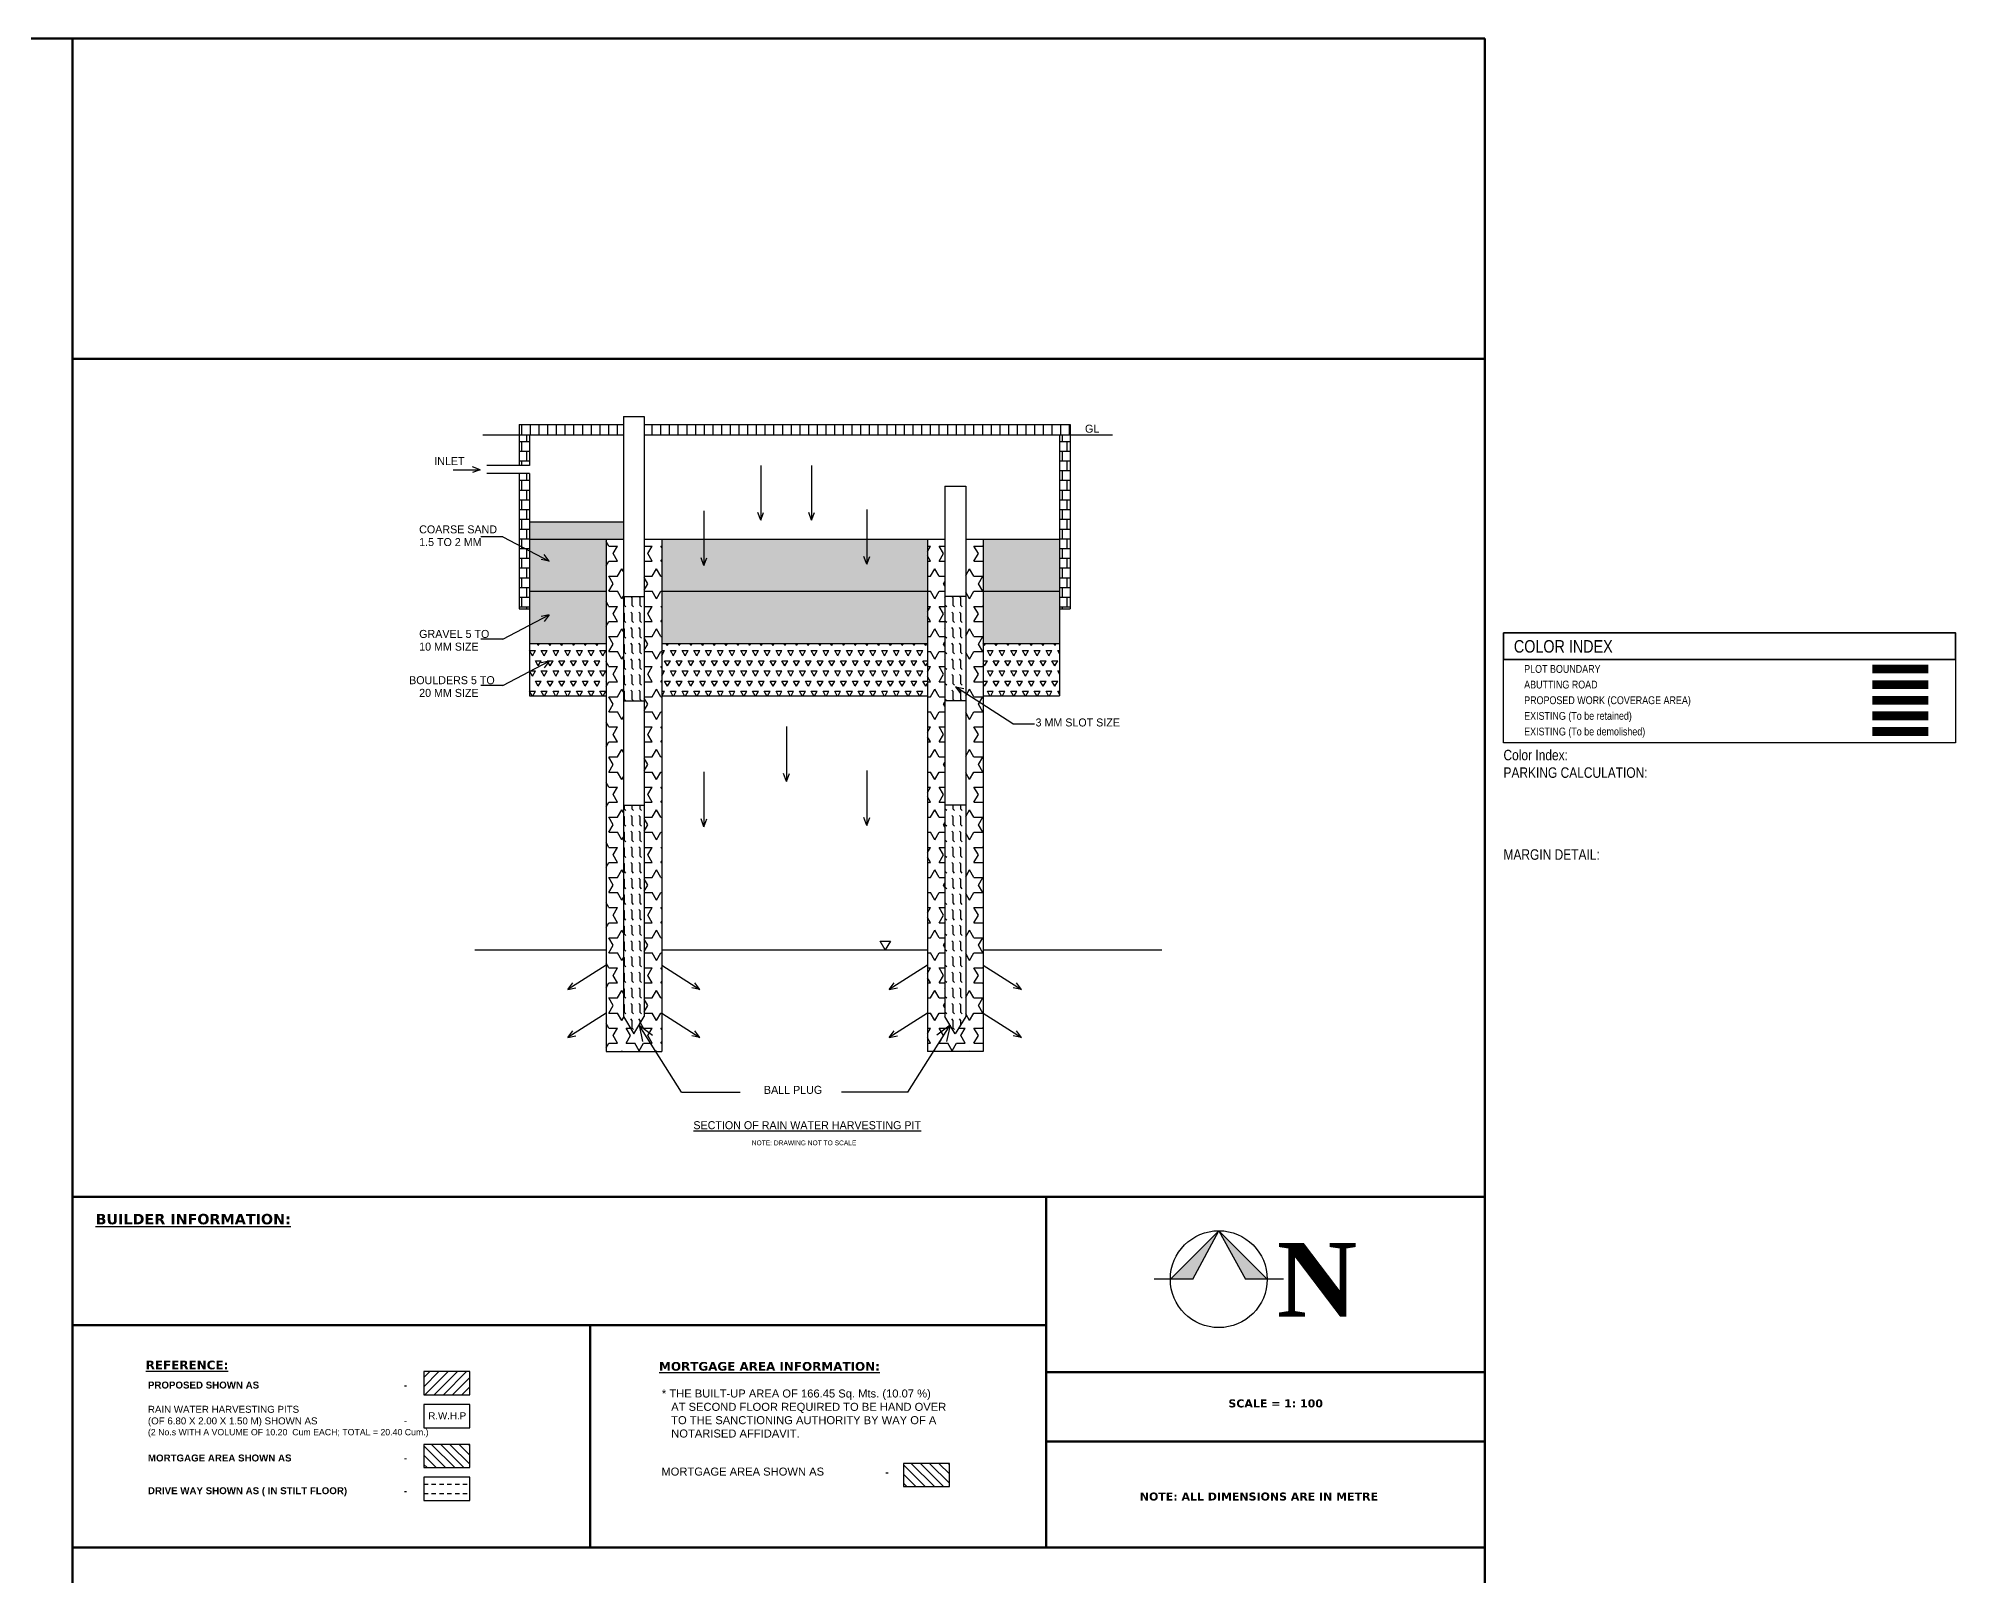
# Model space of a CAD drawing. Header units: metres. Extents: x 619 to 842, y 1450 to 1542.
# Drawn here: x 787 to 842.1, y 1497.6 to 1541.8 of the extents above; entities that cross this region are included whole.
import ezdxf

# ---------------------------------------------------------------- set-up
doc = ezdxf.new("R2010")
doc.units = ezdxf.units.M
doc.header["$LTSCALE"] = 0.5
doc.header["$MEASUREMENT"] = 0
doc.linetypes.add('DASHED2', pattern=[0.375, 0.25, -0.125])
for name, color, linetype in [('_AREATABLE', 7, 'Continuous'), ('_Plot', 7, 'Continuous'), ('EXISTING ROAD', 8, 'Continuous')]:
    doc.layers.add(name, color=color, linetype=linetype)
doc.styles.add('AutoDCRTableFont', font='ARIALN.TTF')
doc.styles.get("Standard").update_dxf_attribs({"font": 'arial.ttf'})

# ---------------------------------------------------------------- blocks, each defined once
blk = doc.blocks.new('RWHP')
at = {"layer": '_Plot'}
h = blk.add_hatch(dxfattribs=at)
h.set_pattern_fill('ANSI31', color=256, scale=2, angle=45, style=0)
h.set_pattern_definition([(90, (-2153.1001, 458.10378), (-0.25, 6e-17), [])])
h.paths.add_polyline_path([(-6.721, -0.3), (-6.721, 0), (-9.721, 0), (-9.721, -0.3)])
h.paths.add_polyline_path([(6.121, -0.3), (6.121, 0), (-6.121, 0), (-6.121, -0.3)])
h = blk.add_hatch(dxfattribs=at)
h.set_pattern_fill('AR-B88', color=256, scale=0.035, style=0)
h.set_pattern_definition([(0, (-2153.1001, 458.10378), (0, 0.28), []), (90, (-2153.10009, 458.10378), (-0.14, 0.28), [0.28, -0.28])])
h.paths.add_polyline_path([(-9.421, -0.3), (-9.721, -0.3), (-9.721, -1.187), (-9.421, -1.187)])
h.paths.add_polyline_path([(-9.721, -5.3), (-9.421, -5.3), (-9.421, -1.417), (-9.721, -1.417)])
h.paths.add_polyline_path([(5.821, -5.3), (6.121, -5.3), (6.121, -0.3), (5.821, -0.3)])
h = blk.add_hatch(dxfattribs=at)
h.set_pattern_fill('TRIANG', color=256, scale=0.5, style=0)
h.set_pattern_definition([(60, (-2153.1001, 458.10378), (-0.09375, 0.162379763), [0.09375, -0.09375]), (120, (-2153.1001, 458.10378), (-0.1875, 1e-10), [0.09375, -0.09375]), (0, (-2153.14697, 458.18497), (0.09375, 0.162379763), [0.09375, -0.09375])])
h.paths.add_polyline_path([(-9.421, -2.8), (-9.421, -3.3), (-6.721, -3.3), (-6.721, -2.8)])
h.paths.add_polyline_path([(-9.421, -4.8), (-9.421, -6.3), (-7.221, -6.3), (-7.221, -4.8)])
h.paths.add_polyline_path([(-5.621, -4.8), (-5.621, -6.3), (2.021, -6.3), (2.021, -4.8)])
h.paths.add_polyline_path([(5.821, -6.3), (5.821, -4.8), (3.621, -4.8), (3.621, -6.3)])
h = blk.add_hatch(dxfattribs=at)
h.set_pattern_fill('AR-SAND', color=256, scale=0.15, style=0)
h.set_pattern_definition([(37.5, (-2153.1001, 458.10378), (-0.009449004, 0.289023565), [0, -0.228, 0, -0.255, 0, -0.24375]), (7.5, (-2153.1001, 458.1038), (0.265466506, 0.42332191), [0, -0.123, 0, -0.2055, 0, -0.07875]), (327.5, (-2153.2846, 458.10378), (0.46712128, 0.000848858), [0, -0.075, 0, -0.27, 0, -0.3525]), (317.5, (-2153.2846, 458.1038), (0.45091899, 0.131651335), [0, -0.0375, 0, -0.177, 0, -0.2025])])
h.paths.add_polyline_path([(-7.221, -3.3), (-9.421, -3.3), (-9.421, -4.8), (-7.221, -4.8)])
h.paths.add_polyline_path([(2.021, -4.8), (2.021, -3.3), (-5.621, -3.3), (-5.621, -4.8)])
h.paths.add_polyline_path([(5.821, -4.8), (5.821, -3.3), (3.621, -3.3), (3.621, -4.8)])
h = blk.add_hatch(dxfattribs=at)
h.set_pattern_fill('STARS', color=256, scale=2, style=0)
h.set_pattern_definition([(0, (-2153.1001, 458.1038), (0, 0.4330127), [0.25, -0.25]), (60, (-2153.1001, 458.1038), (-0.375, 0.21650635), [0.25, -0.25]), (120, (-2152.9751, 458.3203), (-0.375, -0.21650635), [0.25, -0.25])])
h.paths.add_polyline_path([(-5.621, -3.3), (-6.121, -3.3), (-6.121, -17.027), (-6.421, -17.526), (-6.721, -17.027), (-6.721, -3.3), (-7.221, -3.3), (-7.221, -18.026), (-5.621, -18.026)])
h.paths.add_polyline_path([(2.021, -18.026), (3.621, -18.026), (3.621, -3.3), (3.121, -3.3), (3.121, -17.027), (2.821, -17.526), (2.521, -17.027), (2.521, -3.3), (2.021, -3.3)])
h = blk.add_hatch(dxfattribs=at)
h.set_pattern_fill('FLEX', color=256, scale=0.9, angle=90, style=0)
h.set_pattern_definition([(90, (-2153.1001, 458.10378), (-0.225, 1e-17), [0.225, -0.225]), (135, (-2153.10009, 458.32878), (-0.225, 3e-17), [0.05625, -0.205698052, 0.05625, -0.318198052])])
h.paths.add_polyline_path([(-6.121, -4.95), (-6.721, -4.95), (-6.721, -7.95), (-6.121, -7.95)])
h.paths.add_polyline_path([(-6.121, -10.95), (-6.721, -10.95), (-6.721, -17.027), (-6.421, -17.526), (-6.121, -17.027)])
h.paths.add_polyline_path([(3.121, -10.95), (2.521, -10.95), (2.521, -17.027), (2.821, -17.526), (3.121, -17.027)])
h.paths.add_polyline_path([(2.521, -7.95), (3.121, -7.95), (3.121, -4.95), (2.521, -4.95)])
h = blk.add_hatch(dxfattribs=at)
h.set_pattern_fill('TRIANG', color=256, scale=0.9, style=0)
h.set_pattern_definition([(60, (-2153.1001, 458.10378), (-0.16875, 0.292283574), [0.16875, -0.16875]), (120, (-2153.1001, 458.10378), (-0.3375, 2e-10), [0.16875, -0.16875]), (0, (-2153.18447, 458.24993), (0.16875, 0.292283573), [0.16875, -0.16875])])
h.paths.add_polyline_path([(-7.221, -6.3), (-9.421, -6.3), (-9.421, -7.8), (-7.221, -7.8)])
h.paths.add_polyline_path([(2.021, -7.8), (2.021, -6.3), (-5.621, -6.3), (-5.621, -7.8)])
h.paths.add_polyline_path([(3.621, -7.8), (5.821, -7.8), (5.821, -6.3), (3.621, -6.3)])
for p, q in [((-9.721, 0), (-6.721, 0)), ((-9.721, 0), (-9.721, -1.187)), ((-6.721, 0.23), (-6.121, 0.23)), ((-6.721, 0.23), (-6.721, -17.027)), ((-6.121, 0.23), (-6.121, -17.027)), ((-6.121, 0), (6.121, 0)), ((6.121, 0), (6.121, -5.3)), ((-10.758, -0.3), (-6.721, -0.3)), ((-9.421, -0.3), (-9.421, -1.187)), ((-6.121, -0.3), (7.339, -0.3)), ((5.821, -0.3), (5.821, -7.8)), ((-11.615, -1.303), (-10.835, -1.303)), ((-11.342, -1.303), (-10.835, -1.303)), ((-10.835, -1.303), (-11.06, -1.386)), ((-10.835, -1.303), (-11.058, -1.217)), ((-9.421, -1.187), (-10.645, -1.187)), ((-9.421, -1.417), (-10.645, -1.417)), ((-9.721, -1.417), (-9.721, -5.3)), ((-9.421, -1.417), (-9.421, -7.8)), ((-2.775, -1.182), (-2.775, -2.756)), ((-2.775, -1.455), (-2.775, -2.756)), ((-1.31, -1.182), (-1.31, -2.756)), ((-1.31, -1.455), (-1.31, -2.756)), ((2.521, -1.78), (2.521, -17.027)), ((2.521, -1.78), (3.121, -1.78)), ((3.121, -1.78), (3.121, -17.027)), ((-4.406, -2.484), (-4.406, -4.059)), ((-2.775, -2.756), (-2.859, -2.532)), ((-2.775, -2.756), (-2.689, -2.534)), ((-1.31, -2.756), (-1.394, -2.532)), ((-1.31, -2.756), (-1.224, -2.534)), ((0.276, -2.445), (0.276, -4.02)), ((0.276, -2.718), (0.276, -4.02)), ((-10.192, -3.234), (-10.818, -3.234)), ((-10.192, -3.234), (-8.854, -3.931)), ((-9.421, -2.8), (-6.721, -2.8)), ((-9.421, -3.3), (-6.721, -3.3)), ((-7.221, -3.3), (-7.221, -18.026)), ((-6.121, -3.3), (2.521, -3.3)), ((-5.621, -3.3), (-5.621, -18.026)), ((-4.406, -2.758), (-4.406, -4.059)), ((2.021, -3.3), (2.021, -18.026)), ((3.121, -3.3), (5.821, -3.3)), ((3.621, -3.3), (3.621, -18.026)), ((-8.854, -3.931), (-8.996, -3.739)), ((-4.406, -4.059), (-4.49, -3.834)), ((-4.406, -4.059), (-4.32, -3.836)), ((0.276, -4.02), (0.192, -3.795)), ((0.276, -4.02), (0.362, -3.797)), ((-8.854, -3.931), (-9.089, -3.881)), ((-9.421, -4.8), (-7.221, -4.8)), ((-6.721, -4.95), (-6.121, -4.95)), ((-5.621, -4.8), (2.021, -4.8)), ((3.121, -4.95), (2.521, -4.95)), ((3.621, -4.8), (5.821, -4.8)), ((-10.192, -6.175), (-8.854, -5.478)), ((-9.721, -5.3), (-9.421, -5.3)), ((-8.854, -5.478), (-9.089, -5.528)), ((-8.854, -5.478), (-8.996, -5.67)), ((5.821, -5.3), (6.121, -5.3)), ((-10.192, -6.175), (-10.818, -6.175)), ((-9.421, -6.3), (-7.221, -6.3)), ((-5.621, -6.3), (2.021, -6.3)), ((3.621, -6.3), (5.821, -6.3)), ((-10.192, -7.506), (-8.854, -6.808)), ((-8.854, -6.808), (-9.089, -6.858)), ((-8.854, -6.808), (-8.996, -7)), ((-10.192, -7.506), (-10.818, -7.506)), ((4.471, -8.606), (2.831, -7.545)), ((2.831, -7.545), (2.972, -7.738)), ((2.831, -7.545), (3.065, -7.595)), ((-9.421, -7.8), (-7.221, -7.8)), ((-6.721, -7.95), (-6.121, -7.95)), ((-5.621, -7.8), (2.021, -7.8)), ((3.121, -7.95), (2.521, -7.95)), ((3.621, -7.8), (5.821, -7.8)), ((-2.036, -8.69), (-2.036, -10.264)), ((4.471, -8.606), (5.097, -8.606)), ((-2.036, -8.963), (-2.036, -10.264)), ((-4.406, -9.992), (-4.406, -11.567)), ((-4.406, -10.266), (-4.406, -11.567)), ((-2.036, -10.264), (-2.119, -10.04)), ((-2.036, -10.264), (-1.949, -10.042)), ((0.276, -9.953), (0.276, -11.528)), ((0.276, -10.226), (0.276, -11.528)), ((-6.721, -10.95), (-6.121, -10.95)), ((3.121, -10.95), (2.521, -10.95)), ((-4.406, -11.567), (-4.49, -11.342)), ((-4.406, -11.567), (-4.32, -11.344)), ((0.276, -11.528), (0.192, -11.303)), ((0.276, -11.528), (0.362, -11.305)), ((0.807, -15.108), (0.657, -14.858)), ((0.657, -14.858), (0.957, -14.858)), ((0.957, -14.858), (0.807, -15.108)), ((-10.994, -15.108), (-7.221, -15.108)), ((-5.621, -15.108), (2.021, -15.108)), ((3.621, -15.108), (8.762, -15.108)), ((-7.221, -15.548), (-8.32, -16.245)), ((-5.621, -15.548), (-4.522, -16.245)), ((2.021, -15.548), (0.923, -16.245)), ((3.621, -15.548), (4.72, -16.245)), ((-8.32, -16.245), (-8.178, -16.053)), ((-8.32, -16.245), (-8.085, -16.195)), ((-4.522, -16.245), (-4.757, -16.195)), ((-4.522, -16.245), (-4.664, -16.053)), ((0.923, -16.245), (1.065, -16.053)), ((0.923, -16.245), (1.157, -16.195)), ((4.72, -16.245), (4.486, -16.195)), ((4.72, -16.245), (4.578, -16.053)), ((-7.221, -16.93), (-8.32, -17.628)), ((-6.721, -17.027), (-6.421, -17.526)), ((-6.421, -17.526), (-6.121, -17.027)), ((-5.621, -16.93), (-4.522, -17.628)), ((2.021, -16.93), (0.923, -17.628)), ((2.821, -17.526), (2.521, -17.027)), ((3.121, -17.027), (2.821, -17.526)), ((3.621, -16.93), (4.72, -17.628)), ((-8.32, -17.628), (-8.178, -17.436)), ((-8.32, -17.628), (-8.085, -17.578)), ((-5.051, -19.197), (-6.271, -17.276)), ((-6.271, -17.276), (-5.887, -17.56)), ((-6.271, -17.276), (-6.171, -17.745)), ((-4.522, -17.628), (-4.757, -17.578)), ((-4.522, -17.628), (-4.664, -17.436)), ((0.923, -17.628), (1.065, -17.436)), ((0.923, -17.628), (1.157, -17.578)), ((1.452, -19.197), (2.671, -17.276)), ((2.671, -17.276), (2.287, -17.56)), ((2.671, -17.276), (2.572, -17.745)), ((4.72, -17.628), (4.486, -17.578)), ((4.72, -17.628), (4.578, -17.436)), ((-7.221, -18.026), (-5.621, -18.026)), ((3.621, -18.026), (2.021, -18.026)), ((-5.051, -19.197), (-3.362, -19.197)), ((1.452, -19.197), (-0.447, -19.197))]:
    blk.add_line(p, q, dxfattribs=at)
at = {"layer": '_Plot', "style": ''}
for s, height, p in [('GL', 0.23, (6.549, -0.24)), ('INLET', 0.23, (-12.159, -1.172)), ('COARSE SAND ', 0.23, (-12.593, -3.134)), ('1.5 TO 2 MM', 0.23, (-12.593, -3.499)), ('GRAVEL 5 TO ', 0.23, (-12.593, -6.14)), ('10 MM SIZE', 0.23, (-12.593, -6.505)), ('BOULDERS 5 TO ', 0.23, (-12.882, -7.47)), ('20 MM SIZE', 0.23, (-12.593, -7.835)), ('3 MM SLOT SIZE', 0.23, (5.128, -8.685)), ('BALL PLUG', 0.23, (-2.681, -19.247)), ('%%USECTION OF RAIN WATER HARVESTING PIT', 0.23, (-4.71, -20.263)), ('NOTE: DRAWING NOT TO SCALE', 0.138, (-3.03, -20.725))]:
    blk.add_text(s, height=height, dxfattribs=at).set_placement(p)
blk = doc.blocks.new('blk_Legend')
at = {"layer": '_AREATABLE', "color": 7}
for p, q in [((0, 0), (13, 0)), ((0, -3.163), (0, 0)), ((13, 0), (13, -3.163)), ((13, -3.163), (0, -3.163))]:
    blk.add_line(p, q, dxfattribs=at)
at = {"layer": '_AREATABLE', "color": 7, "lineweight": 35}
blk.add_lwpolyline([(0, 0), (13, 0), (13, -0.771), (0, -0.771)], close=True, dxfattribs=at)
at = {"layer": '_AREATABLE', "const_width": 0.25}
blk.add_lwpolyline([(10.605, -1.036), (12.216, -1.036)], dxfattribs=at)
at = {"layer": '_AREATABLE', "color": 1, "const_width": 0.25}
blk.add_lwpolyline([(10.605, -1.936), (12.216, -1.936)], dxfattribs=at)
at = {"layer": '_AREATABLE', "color": 5, "const_width": 0.25}
blk.add_lwpolyline([(10.605, -2.386), (12.216, -2.386)], dxfattribs=at)
at = {"layer": '_AREATABLE', "color": 2, "const_width": 0.25}
blk.add_lwpolyline([(10.605, -2.836), (12.216, -2.836)], dxfattribs=at)
at = {"layer": 'EXISTING ROAD', "color": 9, "const_width": 0.25}
blk.add_lwpolyline([(10.605, -1.486), (12.216, -1.486)], dxfattribs=at)
at = {"layer": '_AREATABLE', "style": 'AutoDCRTableFont'}
for s, height, p in [('COLOR INDEX', 0.36, (0.299, -0.569)), ('PLOT BOUNDARY', 0.22405, (0.595, -1.149)), ('ABUTTING ROAD', 0.22405, (0.595, -1.599)), ('PROPOSED WORK (COVERAGE AREA)', 0.22405, (0.595, -2.049)), ('EXISTING (To be retained)', 0.22405, (0.595, -2.499)), ('EXISTING (To be demolished)', 0.22405, (0.595, -2.949))]:
    blk.add_text(s, height=height, dxfattribs=at).set_placement(p)

msp = doc.modelspace()

# ---------------------------------------------------------------- hatches: boundary and pattern name
h = msp.add_hatch(color=256)
h.paths.add_polyline_path([(822.33113, 1506.13847), (821.70515, 1506.13847), (820.93829, 1507.53131)])
h.paths.add_polyline_path([(820.93829, 1507.53131), (820.19658, 1506.13847), (819.54545, 1506.13847)])
h = msp.add_hatch()
h.set_pattern_fill('ANSI31', color=256, scale=1.5, style=0)
h.set_pattern_definition([(45, (-199.22666, 1519.99565), (-0.13258252, 0.13258252), [])])
h.paths.add_polyline_path([(799.40571, 1503.48445), (798.08174, 1503.48445), (798.08174, 1502.81694), (799.40571, 1502.81694)])
h = msp.add_hatch()
h.set_pattern_fill('ANSI31', color=256, scale=1.5, angle=90, style=0)
h.set_pattern_definition([(135, (-1267.74093, 1959.7378), (-0.132582521, -0.132582521), [])])
h.paths.add_polyline_path([(799.40571, 1501.38767), (798.08174, 1501.38767), (798.08174, 1500.72016), (799.40571, 1500.72016)])
h = msp.add_hatch()
h.set_pattern_fill('ANSI31', color=256, scale=1.5, angle=90, style=0)
h.set_pattern_definition([(135, (-1253.9512, 1959.19342), (-0.132582521, -0.132582521), [])])
h.paths.add_polyline_path([(813.19543, 1500.84328), (811.87146, 1500.84328), (811.87146, 1500.17577), (813.19543, 1500.17577)])

# ---------------------------------------------------------------- linework, layer by layer
at = {"lineweight": 80}
for p, q in [((697.71083, 1541.81002), (828.58574, 1541.81002)), ((828.58574, 1541.81002), (828.58574, 1459.27297))]:
    msp.add_line(p, q, dxfattribs=at)
at = {"lineweight": 50}
for p, q in [((787.98332, 1541.81002), (787.98332, 1459.27297)), ((787.98332, 1532.5935), (828.58574, 1532.5935)), ((787.98332, 1508.50901), (828.58574, 1508.50901)), ((815.97327, 1508.50901), (815.97327, 1498.42958)), ((787.98332, 1504.82032), (815.97327, 1504.82032)), ((802.8643, 1498.42958), (802.8643, 1504.82032)), ((815.97327, 1503.46929), (828.58574, 1503.46929)), ((815.97327, 1501.46904), (828.58574, 1501.46904)), ((828.58574, 1498.42958), (787.98332, 1498.42958))]:
    msp.add_line(p, q, dxfattribs=at)
for p, q in [((820.93829, 1507.53131), (819.54545, 1506.13847)), ((820.19658, 1506.13847), (820.93829, 1507.53131)), ((820.93829, 1507.53131), (821.70515, 1506.13847)), ((822.33113, 1506.13847), (820.93829, 1507.53131)), ((820.19658, 1506.13847), (819.08117, 1506.13847)), ((820.19658, 1506.13847), (819.08117, 1506.13847)), ((820.19658, 1506.13847), (819.08117, 1506.13847)), ((822.79541, 1506.13847), (821.70515, 1506.13847)), ((822.79541, 1506.13847), (821.70515, 1506.13847)), ((822.79541, 1506.13847), (821.70515, 1506.13847))]:
    msp.add_line(p, q)
at = {"linetype": 'DASHED2'}
for p, q in [((798.08174, 1500.24885), (799.40571, 1500.24885)), ((798.08174, 1499.97785), (799.40571, 1499.97785))]:
    msp.add_line(p, q, dxfattribs=at)
for points in [[(798.08174, 1502.81694), (799.40571, 1502.81694), (799.40571, 1503.48445), (798.08174, 1503.48445)], [(798.08174, 1501.86971), (799.40571, 1501.86971), (799.40571, 1502.53723), (798.08174, 1502.53723)], [(798.08174, 1500.72016), (799.40571, 1500.72016), (799.40571, 1501.38767), (798.08174, 1501.38767)], [(798.08174, 1499.77959), (799.40571, 1499.77959), (799.40571, 1500.44711), (798.08174, 1500.44711)], [(811.87146, 1500.17577), (813.19543, 1500.17577), (813.19543, 1500.84328), (811.87146, 1500.84328)]]:
    msp.add_lwpolyline(points, close=True)
msp.add_circle((820.93829, 1506.13847), 1.39284)

# ---------------------------------------------------------------- block references
at = {"layer": '_AREATABLE'}
msp.add_blockref('blk_Legend', (829.12291, 1524.71943), dxfattribs=at)
at = {"layer": '_Plot'}
msp.add_blockref('RWHP', (810.54231, 1530.71332), dxfattribs=at)

# ---------------------------------------------------------------- texts
msp.add_text('R.W.H.P', height=0.200475).set_placement((798.2119, 1502.11247))
for s, insert, char_height, width, attachment_point in [('{\\fVerdana|b1|i0|c0|p34;\\LBUILDER INFORMATION:}', (788.64614, 1508.01575), 0.3, 9.3747934, 1), ('{\\fTimes New Roman|b1|i0|c0|p18;N}', (824.91452, 1507.17785), 2.1143848, 0.9994347, 3), ('{\\fVerdana|b1|i0|c0|p34;\\H1.087x;\\LREFERENCE:}', (790.08719, 1503.79673), 0.23, 2.5048049, 1), ('{\\fVerdana|b1|i0|c0|p34;\\H1.087x;\\LMORTGAGE AREA INFORMATION:}', (804.8458, 1503.75804), 0.23, 6.6035746, 1), ('{\\fVerdana|b1|i0|c0|p34;\\H0.65217x;\\L\\P\\pxsm1;\\fArial|b1|i0|c0|p34;\\H1.3333x;\\lPROPOSED SHOWN AS^I      ^I^I^I\\fVerdana|b1|i0|c0|p34;\\H0.75002x;^I\\fArial|b1|i0|c0|p34;\\H1.3333x;-}', (790.15094, 1503.44498), 0.23, 13.1496452, 1), ('{\\fVerdana|b1|i0|c0|p34;\\H0.65217x;\\L\\P\\pxsm1;}* THE BUILT-UP AREA OF 166.45 Sq. Mts. (10.07 %)\\P   AT SECOND FLOOR REQUIRED TO BE HAND OVER\\P   TO THE SANCTIONING AUTHORITY BY WAY OF A \\P   NOTARISED AFFIDAVIT.', (804.9277, 1503.21741), 0.23, 13.1496452, 1), ('{\\fVerdana|b1|i0|c0|p34;SCALE = 1: 100}', (821.21474, 1502.68264), 0.23, 3.4358038, 1), ('\\pxsm1;{\\H0.86954x;RAIN WATER HARVESTING PITS \\P(OF 6.80 X 2.00 X 1.50 M) SHOWN AS^I^I^I-\\P\\H0.90003x;(2 No.s WITH A VOLUME OF 10.20  Cum EACH; TOTAL = 20.40 Cum.)}', (790.15094, 1502.49775), 0.23, 13.1496452, 1), ('{\\fVerdana|b1|i0|c0|p34;\\H0.65217x;\\L\\P\\pxsm1;\\fArial|b1|i0|c0|p34;\\H1.3333x;\\lMORTGAGE AREA SHOWN AS^I^I^I\\fVerdana|b1|i0|c0|p34;\\H0.75002x;^I\\fArial|b1|i0|c0|p34;\\H1.3333x;-}', (790.15094, 1501.3482), 0.23, 13.1496452, 1), ('{\\fVerdana|b1|i0|c0|p34;\\H0.65217x;\\L\\P\\pxsm1;}MORTGAGE AREA SHOWN AS{\\H0.86954x;^I\\fVerdana|b1|i0|c0|p34;\\H0.75002x;^I\\fArial|b1|i0|c0|p34;\\H1.3333x;-}', (804.91257, 1500.97268), 0.23, 13.1496452, 1), ('{\\fVerdana|b1|i0|c0|p34;\\H0.65217x;\\L\\P\\pxsm1;\\fArial|b1|i0|c0|p34;\\H1.3333x;\\lDRIVE WAY SHOWN AS ( IN STILT FLOOR)^I\\fVerdana|b1|i0|c0|p34;\\H0.75002x;^I\\fArial|b1|i0|c0|p34;\\H1.3333x;-}', (790.15094, 1500.40764), 0.23, 13.1496452, 1), ('{\\fVerdana|b1|i0|c0|p34;NOTE: ALL DIMENSIONS ARE IN METRE}', (818.66712, 1500.00553), 0.23, 7.2831986, 1)]:
    msp.add_mtext(s, dxfattribs=dict(insert=insert, char_height=char_height, width=width, attachment_point=attachment_point))
at = {"layer": '_AREATABLE', "style": 'AutoDCRTableFont'}
for s, p in [('Color Index:', (829.12291, 1521.05672)), ('PARKING CALCULATION:', (829.12291, 1520.5516)), ('MARGIN DETAIL:', (829.12291, 1518.19649))]:
    msp.add_text(s, height=0.3, dxfattribs=at).set_placement(p)

doc.saveas('drawing.dxf')
